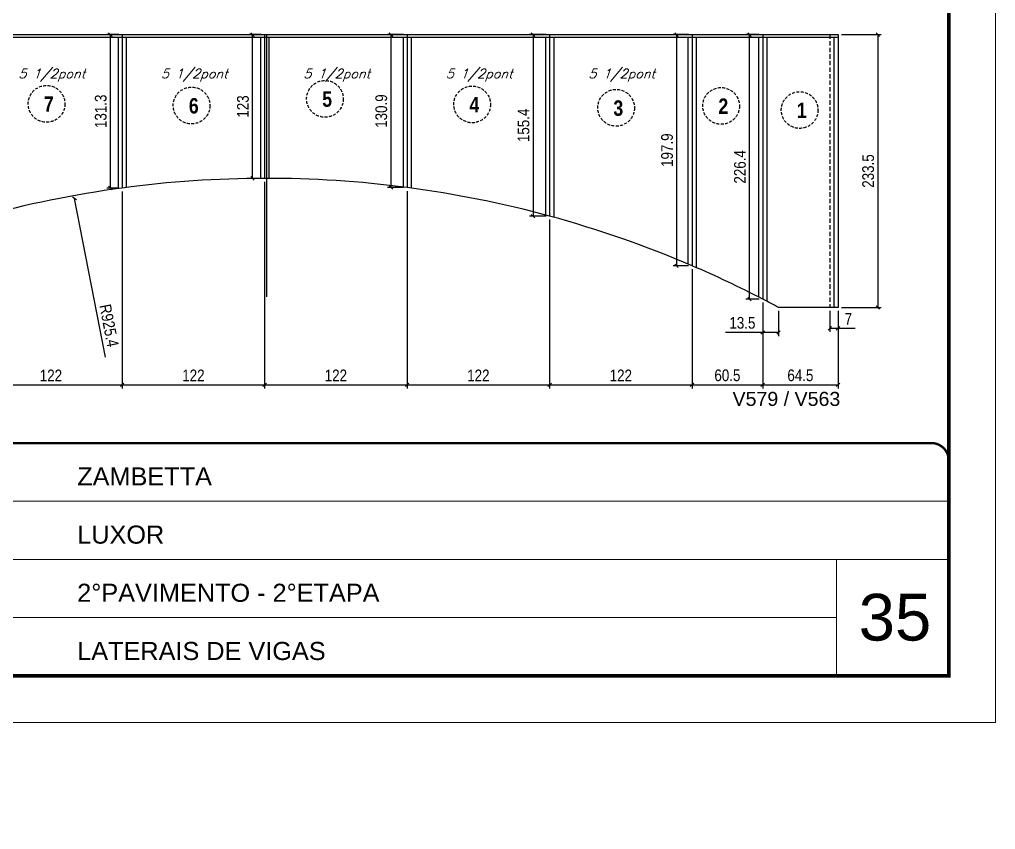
# Model space of a CAD drawing. Extents: x -15895 to 12929, y -2522 to 15173.
# Drawn here: x 7156 to 7991, y 4278 to 4971 of the extents above; entities that cross this region are included whole.
import ezdxf

# ---------------------------------------------------------------- set-up
doc = ezdxf.new("R2010")
doc.units = 0
doc.header["$PDMODE"] = 35
doc.header["$PDSIZE"] = -10
for name, pattern in [('CONTINUO', [0]), ('DASHED', [0.75, 0.5, -0.25]), ('HIDDEN', [0.375, 0.25, -0.125])]:
    doc.linetypes.add(name, pattern=pattern)
for name, color, linetype in [('5', 5, 'Continuous'), ('COTA', 241, 'Continuous'), ('NOMENCLATURA', 7, 'Continuous'), ('Painéis', 200, 'Continuous'), ('SARR_2.2x7', 40, 'Continuous'), ('SARR_3.5x7', 81, 'Continuous'), ('texto', 7, 'Continuous')]:
    doc.layers.add(name, color=color, linetype=linetype)
for name, color, linetype, lineweight in [('CARIMBO', 255, 'Continuous', 9), ('Folhas', 255, 'Continuous', 9), ('SARRAFO DE PRESSAO', 251, 'DASHED', 9)]:
    doc.layers.add(name, color=color, linetype=linetype, lineweight=lineweight)
doc.styles.add('ARIAL', font='arial.ttf')
doc.styles.add('COTA TECNICA', font='techl___.ttf', dxfattribs={"height": 10})
doc.styles.add('Romans', font='romans.shx')
doc.styles.get("Standard").update_dxf_attribs({"font": 'arial.ttf'})
doc.styles.add('TECNICA', font='techb___.ttf', dxfattribs={"height": 10})
doc.dimstyles.new('PAINEL', dxfattribs={"dimtxt": 10, "dimasz": 3, "dimexe": 3, "dimexo": 3, "dimgap": 3, "dimtad": 1, "dimdec": 1, "dimzin": 12, "dimdsep": 46, "dimtxsty": 'COTA TECNICA', "dimblk1": 'OBLIQUE', "dimblk2": 'OBLIQUE', "dimsah": 1, "dimcen": 0.9, "dimclrd": 4, "dimclre": 4, "dimclrt": 240, "dimadec": 1, "dimazin": 3, "dimtfac": 1, "dimtdec": 1, "dimtmove": 0, "dimatfit": 3, "dimfxl": 1, "dimtolj": 1, "dimtzin": 12, "dimarcsym": 0})

# ---------------------------------------------------------------- blocks, each defined once
blk = doc.blocks.new('9999999999')
at = {"color": 30, "linetype": 'CONTINUO'}
for p, q in [((98564.56, 34379.64), (99583.98, 34379.64)), ((98564.56, 34329.83), (99487.98, 34329.83)), ((99583.98, 34329.83), (99487.98, 34329.83)), ((99487.98, 34329.83), (99487.98, 34230.21)), ((98564.56, 34280.02), (99487.98, 34280.02))]:
    blk.add_line(p, q, dxfattribs=at)
at = {"color": 30, "linetype": 'CONTINUO', "const_width": 2}
blk.add_lwpolyline([(99583.98, 34230.21), (99583.98, 34414.45, 0.414214), (99568.98, 34429.45), (98228.98, 34429.45, 0.414214), (98213.98, 34414.45), (98213.98, 34245.21, 0.414214), (98228.98, 34230.21), (99583.98, 34230.21)], format="xyb", dxfattribs=at)
at = {"layer": 'Folhas'}
blk.add_lwpolyline([(98138.98, 34190.21), (99623.98, 34190.21), (99623.98, 35240.21), (98138.98, 35240.21)], close=True, dxfattribs=at)
at = {"layer": 'Folhas', "color": 30, "const_width": 3}
blk.add_lwpolyline([(98213.98, 34230.21), (99583.98, 34230.21), (99583.98, 35200.21), (98213.98, 35200.21)], close=True, dxfattribs=at)
at = {"color": 7, "linetype": 'Continuous', "ltscale": 5, "style": 'ARIAL'}
for s, height, p in [('ZAMBETTA', 15.483, (98837.68, 34393.13)), ('LUXOR', 15.483, (98837.68, 34343.32)), ('2°PAVIMENTO - 2°ETAPA', 15.4829, (98837.68, 34293.51)), ('LATERAIS DE VIGAS', 15.4829, (98837.68, 34243.7))]:
    blk.add_text(s, height=height, dxfattribs=at).set_placement(p)
blk = doc.blocks.new('_Oblique')
at = {"color": 0, "linetype": 'ByBlock', "lineweight": -2}
blk.add_line((-0.5, -0.5), (0.5, 0.5), dxfattribs=at)
blk = doc.blocks.new('*D1694')
at = {"layer": 'COTA', "color": 4, "lineweight": -2, "transparency": 16777216}
blk.add_line((7229.31, 4682.01), (7202.72, 4817.8), dxfattribs=at)
at = {"layer": 'Defpoints', "color": 0, "transparency": 16777216}
for p in [(7202.72, 4817.8), (7380.56, 3909.69)]:
    blk.add_point(p, dxfattribs=at)
at = {"layer": 'COTA', "color": 4, "lineweight": -2, "transparency": 16777216, "xscale": 3, "yscale": 3, "zscale": 3, "rotation": 101.0803243916359}
blk.add_blockref('_Oblique', (7202.72, 4817.8), dxfattribs=at)
at = {"layer": 'COTA', "color": 240, "transparency": 16777216, "insert": (7232.31, 4709.02), "char_height": 10, "attachment_point": 5, "rotation": 281.08032, "style": 'COTA TECNICA'}
blk.add_mtext('\\A1;R925.4', dxfattribs=at)
blk = doc.blocks.new('*D1699')
at = {"layer": 'COTA', "color": 4, "lineweight": -2, "transparency": 16777216}
for p, q in [((7243.56, 4823.77), (7243.56, 4655.29)), ((7121.56, 4798.89), (7121.56, 4655.29)), ((7121.56, 4658.29), (7243.56, 4658.29))]:
    blk.add_line(p, q, dxfattribs=at)
at = {"layer": 'Defpoints', "color": 0, "transparency": 16777216}
for p in [(7243.56, 4826.77), (7121.56, 4801.89), (7243.56, 4658.29)]:
    blk.add_point(p, dxfattribs=at)
at = {"layer": 'COTA', "color": 4, "lineweight": -2, "transparency": 16777216, "xscale": 3, "yscale": 3, "zscale": 3, "rotation": 180}
blk.add_blockref('_Oblique', (7121.56, 4658.29), dxfattribs=at)
at = {"layer": 'COTA', "color": 4, "lineweight": -2, "transparency": 16777216, "xscale": 3, "yscale": 3, "zscale": 3}
blk.add_blockref('_Oblique', (7243.56, 4658.29), dxfattribs=at)
at = {"layer": 'COTA', "color": 240, "transparency": 16777216, "insert": (7182.56, 4666.34), "char_height": 10, "attachment_point": 5, "style": 'COTA TECNICA'}
blk.add_mtext('\\A1;122', dxfattribs=at)
blk = doc.blocks.new('*D1700')
at = {"layer": 'COTA', "color": 4, "lineweight": -2, "transparency": 16777216}
for p, q in [((7365.56, 4832.05), (7365.56, 4655.29)), ((7243.56, 4823.77), (7243.56, 4655.29)), ((7243.56, 4658.29), (7365.56, 4658.29))]:
    blk.add_line(p, q, dxfattribs=at)
at = {"layer": 'Defpoints', "color": 0, "transparency": 16777216}
for p in [(7365.56, 4835.05), (7243.56, 4826.77), (7365.56, 4658.29)]:
    blk.add_point(p, dxfattribs=at)
at = {"layer": 'COTA', "color": 4, "lineweight": -2, "transparency": 16777216, "xscale": 3, "yscale": 3, "zscale": 3, "rotation": 180}
blk.add_blockref('_Oblique', (7243.56, 4658.29), dxfattribs=at)
at = {"layer": 'COTA', "color": 4, "lineweight": -2, "transparency": 16777216, "xscale": 3, "yscale": 3, "zscale": 3}
blk.add_blockref('_Oblique', (7365.56, 4658.29), dxfattribs=at)
at = {"layer": 'COTA', "color": 240, "transparency": 16777216, "insert": (7304.56, 4666.34), "char_height": 10, "attachment_point": 5, "style": 'COTA TECNICA'}
blk.add_mtext('\\A1;122', dxfattribs=at)
blk = doc.blocks.new('*D1701')
at = {"layer": 'COTA', "color": 4, "lineweight": -2, "transparency": 16777216}
for p, q in [((7365.56, 4832.05), (7365.56, 4655.29)), ((7487.56, 4824.17), (7487.56, 4655.29)), ((7365.56, 4658.29), (7487.56, 4658.29))]:
    blk.add_line(p, q, dxfattribs=at)
at = {"layer": 'Defpoints', "color": 0, "transparency": 16777216}
for p in [(7365.56, 4835.05), (7487.56, 4827.17), (7487.56, 4658.29)]:
    blk.add_point(p, dxfattribs=at)
at = {"layer": 'COTA', "color": 4, "lineweight": -2, "transparency": 16777216, "xscale": 3, "yscale": 3, "zscale": 3, "rotation": 180}
blk.add_blockref('_Oblique', (7365.56, 4658.29), dxfattribs=at)
at = {"layer": 'COTA', "color": 4, "lineweight": -2, "transparency": 16777216, "xscale": 3, "yscale": 3, "zscale": 3}
blk.add_blockref('_Oblique', (7487.56, 4658.29), dxfattribs=at)
at = {"layer": 'COTA', "color": 240, "transparency": 16777216, "insert": (7426.56, 4666.34), "char_height": 10, "attachment_point": 5, "style": 'COTA TECNICA'}
blk.add_mtext('\\A1;122', dxfattribs=at)
blk = doc.blocks.new('*D1702')
at = {"layer": 'COTA', "color": 4, "lineweight": -2, "transparency": 16777216}
for p, q in [((7487.56, 4824.17), (7487.56, 4655.29)), ((7609.56, 4799.71), (7609.56, 4655.29)), ((7487.56, 4658.29), (7609.56, 4658.29))]:
    blk.add_line(p, q, dxfattribs=at)
at = {"layer": 'Defpoints', "color": 0, "transparency": 16777216}
for p in [(7487.56, 4827.17), (7609.56, 4802.71), (7609.56, 4658.29)]:
    blk.add_point(p, dxfattribs=at)
at = {"layer": 'COTA', "color": 4, "lineweight": -2, "transparency": 16777216, "xscale": 3, "yscale": 3, "zscale": 3, "rotation": 180}
blk.add_blockref('_Oblique', (7487.56, 4658.29), dxfattribs=at)
at = {"layer": 'COTA', "color": 4, "lineweight": -2, "transparency": 16777216, "xscale": 3, "yscale": 3, "zscale": 3}
blk.add_blockref('_Oblique', (7609.56, 4658.29), dxfattribs=at)
at = {"layer": 'COTA', "color": 240, "transparency": 16777216, "insert": (7548.56, 4666.34), "char_height": 10, "attachment_point": 5, "style": 'COTA TECNICA'}
blk.add_mtext('\\A1;122', dxfattribs=at)
blk = doc.blocks.new('*D1703')
at = {"layer": 'COTA', "color": 4, "lineweight": -2, "transparency": 16777216}
for p, q in [((7609.56, 4799.71), (7609.56, 4655.29)), ((7731.56, 4757.23), (7731.56, 4655.29)), ((7609.56, 4658.29), (7731.56, 4658.29))]:
    blk.add_line(p, q, dxfattribs=at)
at = {"layer": 'Defpoints', "color": 0, "transparency": 16777216}
for p in [(7609.56, 4802.71), (7731.56, 4760.23), (7731.56, 4658.29)]:
    blk.add_point(p, dxfattribs=at)
at = {"layer": 'COTA', "color": 4, "lineweight": -2, "transparency": 16777216, "xscale": 3, "yscale": 3, "zscale": 3, "rotation": 180}
blk.add_blockref('_Oblique', (7609.56, 4658.29), dxfattribs=at)
at = {"layer": 'COTA', "color": 4, "lineweight": -2, "transparency": 16777216, "xscale": 3, "yscale": 3, "zscale": 3}
blk.add_blockref('_Oblique', (7731.56, 4658.29), dxfattribs=at)
at = {"layer": 'COTA', "color": 240, "transparency": 16777216, "insert": (7670.56, 4666.34), "char_height": 10, "attachment_point": 5, "style": 'COTA TECNICA'}
blk.add_mtext('\\A1;122', dxfattribs=at)
blk = doc.blocks.new('*D1704')
at = {"layer": 'COTA', "color": 4, "lineweight": -2, "transparency": 16777216}
for p, q in [((7731.56, 4757.23), (7731.56, 4655.29)), ((7792.06, 4728.68), (7792.06, 4655.29)), ((7731.56, 4658.29), (7792.06, 4658.29))]:
    blk.add_line(p, q, dxfattribs=at)
at = {"layer": 'Defpoints', "color": 0, "transparency": 16777216}
for p in [(7731.56, 4760.23), (7792.06, 4731.68), (7792.06, 4658.29)]:
    blk.add_point(p, dxfattribs=at)
at = {"layer": 'COTA', "color": 4, "lineweight": -2, "transparency": 16777216, "xscale": 3, "yscale": 3, "zscale": 3, "rotation": 180}
blk.add_blockref('_Oblique', (7731.56, 4658.29), dxfattribs=at)
at = {"layer": 'COTA', "color": 4, "lineweight": -2, "transparency": 16777216, "xscale": 3, "yscale": 3, "zscale": 3}
blk.add_blockref('_Oblique', (7792.06, 4658.29), dxfattribs=at)
at = {"layer": 'COTA', "color": 240, "transparency": 16777216, "insert": (7761.81, 4666.4), "char_height": 10, "attachment_point": 5, "style": 'COTA TECNICA'}
blk.add_mtext('\\A1;60.5', dxfattribs=at)
blk = doc.blocks.new('*D1705')
at = {"layer": 'COTA', "color": 4, "lineweight": -2, "transparency": 16777216}
for p, q in [((7792.06, 4728.68), (7792.06, 4655.29)), ((7856.56, 4721.55), (7856.56, 4655.29)), ((7792.06, 4658.29), (7856.56, 4658.29))]:
    blk.add_line(p, q, dxfattribs=at)
at = {"layer": 'Defpoints', "color": 0, "transparency": 16777216}
for p in [(7792.06, 4731.68), (7856.56, 4724.55), (7856.56, 4658.29)]:
    blk.add_point(p, dxfattribs=at)
at = {"layer": 'COTA', "color": 4, "lineweight": -2, "transparency": 16777216, "xscale": 3, "yscale": 3, "zscale": 3, "rotation": 180}
blk.add_blockref('_Oblique', (7792.06, 4658.29), dxfattribs=at)
at = {"layer": 'COTA', "color": 4, "lineweight": -2, "transparency": 16777216, "xscale": 3, "yscale": 3, "zscale": 3}
blk.add_blockref('_Oblique', (7856.56, 4658.29), dxfattribs=at)
at = {"layer": 'COTA', "color": 240, "transparency": 16777216, "insert": (7824.31, 4666.4), "char_height": 10, "attachment_point": 5, "style": 'COTA TECNICA'}
blk.add_mtext('\\A1;64.5', dxfattribs=at)
blk = doc.blocks.new('*D1706')
at = {"layer": 'COTA', "color": 4, "lineweight": -2, "transparency": 16777216}
for p, q in [((7859.56, 4958.09), (7893.58, 4958.09)), ((7890.58, 4958.09), (7890.58, 4724.55)), ((7859.56, 4724.55), (7893.58, 4724.55))]:
    blk.add_line(p, q, dxfattribs=at)
at = {"layer": 'Defpoints', "color": 0, "transparency": 16777216}
for p in [(7856.56, 4958.09), (7856.56, 4724.55), (7890.58, 4724.55)]:
    blk.add_point(p, dxfattribs=at)
at = {"layer": 'COTA', "color": 4, "lineweight": -2, "transparency": 16777216, "xscale": 3, "yscale": 3, "zscale": 3}
for p, rotation in [((7890.58, 4958.09), 90), ((7890.58, 4724.55), 270)]:
    blk.add_blockref('_Oblique', p, dxfattribs=dict(at, rotation=rotation))
at = {"layer": 'COTA', "color": 240, "transparency": 16777216, "insert": (7882.36, 4841.32), "char_height": 10, "attachment_point": 5, "rotation": 90, "style": 'COTA TECNICA'}
blk.add_mtext('\\A1;233.5', dxfattribs=at)
blk = doc.blocks.new('*D1710')
at = {"layer": 'COTA', "color": 4, "lineweight": -2, "transparency": 16777216}
for p, q in [((7240.56, 4958.09), (7230.47, 4958.09)), ((7233.47, 4826.77), (7233.47, 4958.09)), ((7240.56, 4826.77), (7230.47, 4826.77))]:
    blk.add_line(p, q, dxfattribs=at)
at = {"layer": 'Defpoints', "color": 0, "transparency": 16777216}
for p in [(7233.47, 4958.09), (7243.56, 4958.09), (7243.56, 4826.77)]:
    blk.add_point(p, dxfattribs=at)
at = {"layer": 'COTA', "color": 4, "lineweight": -2, "transparency": 16777216, "xscale": 3, "yscale": 3, "zscale": 3}
for p, rotation in [((7233.47, 4958.09), 90), ((7233.47, 4826.77), 270)]:
    blk.add_blockref('_Oblique', p, dxfattribs=dict(at, rotation=rotation))
at = {"layer": 'COTA', "color": 240, "transparency": 16777216, "insert": (7225.25, 4892.43), "char_height": 10, "attachment_point": 5, "rotation": 90, "style": 'COTA TECNICA'}
blk.add_mtext('\\A1;131.3', dxfattribs=at)
blk = doc.blocks.new('*D1711')
at = {"layer": 'COTA', "color": 4, "lineweight": -2, "transparency": 16777216}
for p, q in [((7362.56, 4958.09), (7352.22, 4958.09)), ((7355.22, 4835.05), (7355.22, 4958.09)), ((7362.56, 4835.05), (7352.22, 4835.05))]:
    blk.add_line(p, q, dxfattribs=at)
at = {"layer": 'Defpoints', "color": 0, "transparency": 16777216}
for p in [(7355.22, 4958.09), (7365.56, 4958.09), (7365.56, 4835.05)]:
    blk.add_point(p, dxfattribs=at)
at = {"layer": 'COTA', "color": 4, "lineweight": -2, "transparency": 16777216, "xscale": 3, "yscale": 3, "zscale": 3}
for p, rotation in [((7355.22, 4958.09), 90), ((7355.22, 4835.05), 270)]:
    blk.add_blockref('_Oblique', p, dxfattribs=dict(at, rotation=rotation))
at = {"layer": 'COTA', "color": 240, "transparency": 16777216, "insert": (7347, 4896.57), "char_height": 10, "attachment_point": 5, "rotation": 90, "style": 'COTA TECNICA'}
blk.add_mtext('\\A1;123', dxfattribs=at)
blk = doc.blocks.new('*D1712')
at = {"layer": 'COTA', "color": 4, "lineweight": -2, "transparency": 16777216}
for p, q in [((7484.56, 4958.09), (7470.72, 4958.09)), ((7473.72, 4958.09), (7473.72, 4827.17)), ((7484.56, 4827.17), (7470.72, 4827.17))]:
    blk.add_line(p, q, dxfattribs=at)
at = {"layer": 'Defpoints', "color": 0, "transparency": 16777216}
for p in [(7487.56, 4958.09), (7473.72, 4827.17), (7487.56, 4827.17)]:
    blk.add_point(p, dxfattribs=at)
at = {"layer": 'COTA', "color": 4, "lineweight": -2, "transparency": 16777216, "xscale": 3, "yscale": 3, "zscale": 3}
for p, rotation in [((7473.72, 4958.09), 90), ((7473.72, 4827.17), 270)]:
    blk.add_blockref('_Oblique', p, dxfattribs=dict(at, rotation=rotation))
at = {"layer": 'COTA', "color": 240, "transparency": 16777216, "insert": (7465.47, 4892.63), "char_height": 10, "attachment_point": 5, "rotation": 90, "style": 'COTA TECNICA'}
blk.add_mtext('\\A1;130.9', dxfattribs=at)
blk = doc.blocks.new('*D1713')
at = {"layer": 'COTA', "color": 4, "lineweight": -2, "transparency": 16777216}
for p, q in [((7606.56, 4958.09), (7592.37, 4958.09)), ((7595.37, 4958.09), (7595.37, 4802.71)), ((7606.56, 4802.71), (7592.37, 4802.71))]:
    blk.add_line(p, q, dxfattribs=at)
at = {"layer": 'Defpoints', "color": 0, "transparency": 16777216}
for p in [(7609.56, 4958.09), (7595.37, 4802.71), (7609.56, 4802.71)]:
    blk.add_point(p, dxfattribs=at)
at = {"layer": 'COTA', "color": 4, "lineweight": -2, "transparency": 16777216, "xscale": 3, "yscale": 3, "zscale": 3}
for p, rotation in [((7595.37, 4958.09), 90), ((7595.37, 4802.71), 270)]:
    blk.add_blockref('_Oblique', p, dxfattribs=dict(at, rotation=rotation))
at = {"layer": 'COTA', "color": 240, "transparency": 16777216, "insert": (7587.26, 4880.4), "char_height": 10, "attachment_point": 5, "rotation": 90, "style": 'COTA TECNICA'}
blk.add_mtext('\\A1;155.4', dxfattribs=at)
blk = doc.blocks.new('*D1714')
at = {"layer": 'COTA', "color": 4, "lineweight": -2, "transparency": 16777216}
for p, q in [((7728.56, 4958.09), (7715.28, 4958.09)), ((7718.28, 4958.09), (7718.28, 4760.23)), ((7728.56, 4760.23), (7715.28, 4760.23))]:
    blk.add_line(p, q, dxfattribs=at)
at = {"layer": 'Defpoints', "color": 0, "transparency": 16777216}
for p in [(7731.56, 4958.09), (7718.28, 4760.23), (7731.56, 4760.23)]:
    blk.add_point(p, dxfattribs=at)
at = {"layer": 'COTA', "color": 4, "lineweight": -2, "transparency": 16777216, "xscale": 3, "yscale": 3, "zscale": 3}
for p, rotation in [((7718.28, 4958.09), 90), ((7718.28, 4760.23), 270)]:
    blk.add_blockref('_Oblique', p, dxfattribs=dict(at, rotation=rotation))
at = {"layer": 'COTA', "color": 240, "transparency": 16777216, "insert": (7710.17, 4859.16), "char_height": 10, "attachment_point": 5, "rotation": 90, "style": 'COTA TECNICA'}
blk.add_mtext('\\A1;197.9', dxfattribs=at)
blk = doc.blocks.new('*D1715')
at = {"layer": 'COTA', "color": 4, "lineweight": -2, "transparency": 16777216}
for p, q in [((7789.06, 4958.09), (7777.7, 4958.09)), ((7780.7, 4731.68), (7780.7, 4958.09)), ((7789.06, 4731.68), (7777.7, 4731.68))]:
    blk.add_line(p, q, dxfattribs=at)
at = {"layer": 'Defpoints', "color": 0, "transparency": 16777216}
for p in [(7780.7, 4958.09), (7792.06, 4958.09), (7792.06, 4731.68)]:
    blk.add_point(p, dxfattribs=at)
at = {"layer": 'COTA', "color": 4, "lineweight": -2, "transparency": 16777216, "xscale": 3, "yscale": 3, "zscale": 3}
for p, rotation in [((7780.7, 4958.09), 90), ((7780.7, 4731.68), 270)]:
    blk.add_blockref('_Oblique', p, dxfattribs=dict(at, rotation=rotation))
at = {"layer": 'COTA', "color": 240, "transparency": 16777216, "insert": (7772.59, 4844.88), "char_height": 10, "attachment_point": 5, "rotation": 90, "style": 'COTA TECNICA'}
blk.add_mtext('\\A1;226.4', dxfattribs=at)
blk = doc.blocks.new('*D1716')
at = {"layer": 'COTA', "color": 4, "lineweight": -2, "transparency": 16777216}
for p, q in [((7792.06, 4728.68), (7792.06, 4700.09)), ((7805.56, 4721.55), (7805.56, 4700.09)), ((7792.06, 4703.09), (7760.26, 4703.09)), ((7805.56, 4703.09), (7792.06, 4703.09))]:
    blk.add_line(p, q, dxfattribs=at)
at = {"layer": 'Defpoints', "color": 0, "transparency": 16777216}
for p in [(7792.06, 4731.68), (7805.56, 4724.55), (7792.06, 4703.09)]:
    blk.add_point(p, dxfattribs=at)
at = {"layer": 'COTA', "color": 4, "lineweight": -2, "transparency": 16777216, "xscale": 3, "yscale": 3, "zscale": 3, "rotation": 180}
blk.add_blockref('_Oblique', (7792.06, 4703.09), dxfattribs=at)
at = {"layer": 'COTA', "color": 4, "lineweight": -2, "transparency": 16777216, "xscale": 3, "yscale": 3, "zscale": 3}
blk.add_blockref('_Oblique', (7805.56, 4703.09), dxfattribs=at)
at = {"layer": 'COTA', "color": 240, "transparency": 16777216, "insert": (7774.66, 4711.31), "char_height": 10, "attachment_point": 5, "style": 'COTA TECNICA'}
blk.add_mtext('\\A1;13.5', dxfattribs=at)
blk = doc.blocks.new('*D1717')
at = {"layer": 'COTA', "color": 4, "lineweight": -2, "transparency": 16777216}
for p, q in [((7849.56, 4721.55), (7849.56, 4703.67)), ((7856.56, 4721.55), (7856.56, 4703.67)), ((7849.56, 4706.67), (7856.56, 4706.67)), ((7856.56, 4706.67), (7871.29, 4706.67))]:
    blk.add_line(p, q, dxfattribs=at)
at = {"layer": 'Defpoints', "color": 0, "transparency": 16777216}
for p in [(7849.56, 4724.55), (7856.56, 4724.55), (7856.56, 4706.67)]:
    blk.add_point(p, dxfattribs=at)
at = {"layer": 'COTA', "color": 4, "lineweight": -2, "transparency": 16777216, "xscale": 3, "yscale": 3, "zscale": 3, "rotation": 180}
blk.add_blockref('_Oblique', (7849.56, 4706.67), dxfattribs=at)
at = {"layer": 'COTA', "color": 4, "lineweight": -2, "transparency": 16777216, "xscale": 3, "yscale": 3, "zscale": 3}
blk.add_blockref('_Oblique', (7856.56, 4706.67), dxfattribs=at)
at = {"layer": 'COTA', "color": 240, "transparency": 16777216, "insert": (7865.42, 4714.74), "char_height": 10, "attachment_point": 5, "style": 'COTA TECNICA'}
blk.add_mtext('\\A1;7', dxfattribs=at)
blk = doc.blocks.new('*D1820')
at = {"layer": 'COTA', "color": 4, "lineweight": -2, "transparency": 16777216}
blk.add_line((7269.05, 5057.02), (7242.46, 5192.8), dxfattribs=at)
at = {"layer": 'Defpoints', "color": 0, "transparency": 16777216}
for p in [(7242.46, 5192.8), (7420.3, 4284.7)]:
    blk.add_point(p, dxfattribs=at)
at = {"layer": 'COTA', "color": 4, "lineweight": -2, "transparency": 16777216, "xscale": 3, "yscale": 3, "zscale": 3, "rotation": 101.0803243916359}
blk.add_blockref('_Oblique', (7242.46, 5192.8), dxfattribs=at)
at = {"layer": 'COTA', "color": 240, "transparency": 16777216, "insert": (7272.06, 5084.03), "char_height": 10, "attachment_point": 5, "rotation": 281.08032, "style": 'COTA TECNICA'}
blk.add_mtext('\\A1;R925.4', dxfattribs=at)

msp = doc.modelspace()

# ---------------------------------------------------------------- linework, layer by layer
at = {"layer": 'COTA'}
msp.add_line((7367.06, 4958.09), (7367.06, 4733.74), dxfattribs=at)
at = {"layer": 'COTA', "linetype": 'DASHED', "ltscale": 5}
for centre in [(7178.82, 4898.82), (7417.19, 4903.09), (7543.25, 4898.35), (7302.97, 4897.39), (7666.52, 4895.43), (7756.43, 4897.05), (7823.69, 4893.54)]:
    msp.add_circle(centre, 15.72, dxfattribs=at)
at = {"layer": 'Painéis', "linetype": 'ByBlock'}
for p, q in [((6877.56, 4958.09), (7856.56, 4958.09)), ((7243.56, 4958.09), (7243.56, 4826.77)), ((7365.56, 4958.09), (7365.56, 4835.05)), ((7487.56, 4958.09), (7487.56, 4827.17)), ((7609.56, 4958.09), (7609.56, 4802.71)), ((7731.56, 4958.09), (7731.56, 4760.23)), ((7792.06, 4958.09), (7792.06, 4731.68)), ((7856.56, 4958.09), (7856.56, 4724.55)), ((7856.56, 4724.55), (7805.56, 4724.55))]:
    msp.add_line(p, q, dxfattribs=at)
for start, end in [(90.09288, 97.6697), (82.51769, 90.09288), (97.6697, 105.38496), (74.8076, 82.51769), (66.80248, 74.8076), (62.65919, 66.80248), (61.71411, 62.65919)]:
    msp.add_arc((7367.06, 3909.69), 925.36, start, end, dxfattribs=at)
at = {"layer": 'SARR_2.2x7', "linetype": 'Continuous'}
for p, q in [((7121.56, 4955.89), (7243.56, 4955.89)), ((7243.56, 4955.89), (7365.56, 4955.89)), ((7365.56, 4955.89), (7487.56, 4955.89)), ((7487.56, 4955.89), (7609.56, 4955.89)), ((7609.56, 4955.89), (7731.56, 4955.89)), ((7731.56, 4955.89), (7792.06, 4955.89)), ((7792.06, 4955.89), (7856.56, 4955.89))]:
    msp.add_line(p, q, dxfattribs=at)
at = {"layer": 'SARR_2.2x7', "linetype": 'HIDDEN', "ltscale": 15}
msp.add_line((7849.56, 4958.09), (7849.56, 4724.55), dxfattribs=at)
at = {"layer": 'SARR_3.5x7'}
for p, q in [((7240.06, 4955.89), (7240.06, 4826.29)), ((7247.06, 4955.89), (7247.06, 4827.23)), ((7362.06, 4955.89), (7362.06, 4835.03)), ((7369.06, 4955.89), (7369.06, 4835.04)), ((7484.06, 4955.89), (7484.06, 4827.62)), ((7491.06, 4955.89), (7491.06, 4826.7)), ((7606.06, 4955.89), (7606.06, 4803.65)), ((7613.06, 4955.89), (7613.06, 4801.75)), ((7728.06, 4955.89), (7728.06, 4761.73)), ((7735.06, 4955.89), (7735.06, 4758.73)), ((7788.56, 4955.89), (7788.56, 4733.48)), ((7795.56, 4955.89), (7795.56, 4729.86)), ((7853.06, 4955.89), (7853.06, 4724.55))]:
    msp.add_line(p, q, dxfattribs=at)

# ---------------------------------------------------------------- block references
at = {"layer": 'SARRAFO DE PRESSAO', "color": 6, "linetype": 'ByBlock'}
msp.add_blockref('9999999999', (-91632.61, -29820.95), dxfattribs=at)

# ---------------------------------------------------------------- texts
at = {"layer": '5', "linetype": 'Continuous'}
msp.add_text('V579 / V563', height=12, rotation=359.99996, dxfattribs=at).set_placement((7766.21, 4640.27))
at = {"layer": 'CARIMBO', "style": 'ARIAL'}
msp.add_text('35', height=40, dxfattribs=at).set_placement((7874.23, 4439.4))
at = {"layer": 'NOMENCLATURA', "style": 'TECNICA'}
for s, p in [('5', (7414.86, 4896.27)), ('7', (7176.49, 4892)), ('6', (7300.64, 4890.57)), ('4', (7540.92, 4891.53)), ('3', (7664.19, 4888.61)), ('2', (7754.1, 4890.23)), ('1', (7821.36, 4886.72))]:
    msp.add_text(s, height=13.2, dxfattribs=at).set_placement(p)
at = {"layer": 'texto', "color": 2, "char_height": 8, "attachment_point": 5, "style": 'Romans'}
for insert in [(7183.34, 4923.34), (7305.34, 4923.34), (7427.34, 4923.34), (7549.34, 4923.34), (7671.34, 4923.34)]:
    msp.add_mtext('{\\Q19;\\C256;5 1/2pont}', dxfattribs=dict(at, insert=insert))

# ---------------------------------------------------------------- dimensions: what is measured, and where the dimension line sits
at = {"layer": 'COTA'}
for center, mpoint, picture, middle in [((7420.3, 4284.7), (7242.46, 5192.8), '*D1820', (7264.07, 5082.46)), ((7380.56, 3909.69), (7202.72, 4817.8), '*D1694', (7224.32, 4707.46))]:
    dim = msp.add_radius_dim(center=center, mpoint=mpoint, dimstyle='PAINEL', dxfattribs=at)
    dim.commit()
    dim.dimension.update_dxf_attribs({"geometry": picture, "text_midpoint": middle, "dimtype": 164})
for base, p1, p2, picture, middle in [((7233.47, 4958.09), (7243.56, 4826.77), (7243.56, 4958.09), '*D1710', (7225.25, 4892.43)), ((7355.22, 4958.09), (7365.56, 4835.05), (7365.56, 4958.09), '*D1711', (7347, 4896.57)), ((7473.72, 4827.17), (7487.56, 4958.09), (7487.56, 4827.17), '*D1712', (7465.47, 4892.63)), ((7595.37, 4802.71), (7609.56, 4958.09), (7609.56, 4802.71), '*D1713', (7587.26, 4880.4)), ((7718.28, 4760.23), (7731.56, 4958.09), (7731.56, 4760.23), '*D1714', (7710.17, 4859.16)), ((7780.7, 4958.09), (7792.06, 4731.68), (7792.06, 4958.09), '*D1715', (7772.59, 4844.88)), ((7890.58, 4724.55), (7856.56, 4958.09), (7856.56, 4724.55), '*D1706', (7882.36, 4841.32))]:
    dim = msp.add_linear_dim(base=base, p1=p1, p2=p2, angle=90, dimstyle='PAINEL', dxfattribs=at)
    dim.commit()
    dim.dimension.update_dxf_attribs({"geometry": picture, "text_midpoint": middle})
for base, p1, p2, picture, middle in [((7365.56, 4658.29), (7243.56, 4826.77), (7365.56, 4835.05), '*D1700', (7304.56, 4666.34)), ((7487.56, 4658.29), (7365.56, 4835.05), (7487.56, 4827.17), '*D1701', (7426.56, 4666.34)), ((7243.56, 4658.29), (7121.56, 4801.89), (7243.56, 4826.77), '*D1699', (7182.56, 4666.34)), ((7609.56, 4658.29), (7487.56, 4827.17), (7609.56, 4802.71), '*D1702', (7548.56, 4666.34)), ((7731.56, 4658.29), (7609.56, 4802.71), (7731.56, 4760.23), '*D1703', (7670.56, 4666.34)), ((7792.06, 4658.29), (7731.56, 4760.23), (7792.06, 4731.68), '*D1704', (7761.81, 4666.4))]:
    dim = msp.add_linear_dim(base=base, p1=p1, p2=p2, dimstyle='PAINEL', override={"dimtmove": 1}, dxfattribs=at)
    dim.commit()
    dim.dimension.update_dxf_attribs({"geometry": picture, "text_midpoint": middle})
for base, p1, p2, picture, middle in [((7792.06, 4703.09), (7805.56, 4724.55), (7792.06, 4731.68), '*D1716', (7774.66, 4711.31)), ((7856.56, 4658.29), (7792.06, 4731.68), (7856.56, 4724.55), '*D1705', (7824.31, 4666.4)), ((7856.56, 4706.67), (7849.56, 4724.55), (7856.56, 4724.55), '*D1717', (7865.42, 4714.74))]:
    dim = msp.add_linear_dim(base=base, p1=p1, p2=p2, dimstyle='PAINEL', dxfattribs=at)
    dim.commit()
    dim.dimension.update_dxf_attribs({"geometry": picture, "text_midpoint": middle})

doc.saveas('drawing.dxf')
